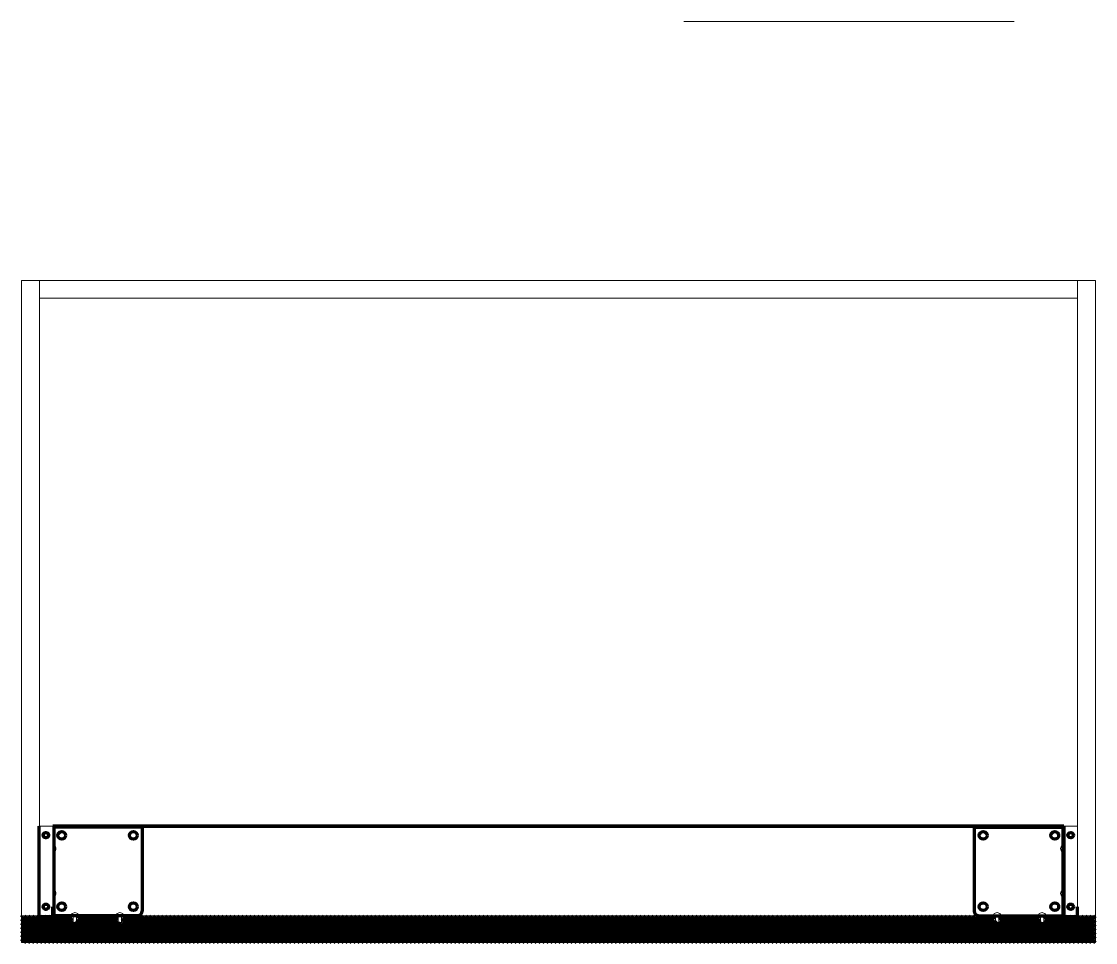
# Model space of a CAD drawing. Header units: centimetres. Extents: x 1319 to 4062, y 3050 to 4081.
# Drawn here: x 3471.6 to 3591.6, y 3685.6 to 3788.6 of the extents above; entities that cross this region are included whole.
import ezdxf

# ---------------------------------------------------------------- set-up
doc = ezdxf.new("R2010")
doc.units = ezdxf.units.CM
doc.layers.add('A-FURN', color=3, linetype='Continuous', lineweight=20)
doc.layers.add('A-WALL-STUD', color=9, linetype='Continuous', lineweight=5)
doc.layers.add('mobili', color=3, linetype='Continuous')
doc.layers.add('viti', color=3, linetype='Continuous')

msp = doc.modelspace()

# ---------------------------------------------------------------- hatches: boundary and pattern name
at = {"layer": 'A-WALL-STUD', "lineweight": 100}
h = msp.add_hatch(dxfattribs=at)
h.set_pattern_fill('ANSI31', color=256, scale=0.1)
h.paths.add_polyline_path([(3591.61, 3688.631), (3585.885, 3688.631), (3585.92, 3688.477), (3585.884, 3688.314), (3585.949, 3688.279), (3585.884, 3688.228), (3585.912, 3688.107), (3585.797, 3688.033), (3585.716, 3687.975), (3585.586, 3687.967), (3585.454, 3687.957), (3585.454, 3687.9), (3585.47, 3687.89), (3585.492, 3687.883), (3585.515, 3687.876), (3585.557, 3687.869), (3585.612, 3687.863), (3585.649, 3687.863), (3585.702, 3687.866), (3585.735, 3687.872), (3585.628, 3687.856), (3585.454, 3687.887), (3585.454, 3687.97), (3585.392, 3687.985), (3585.433, 3688.114), (3585.38, 3688.145), (3585.429, 3688.213), (3585.381, 3688.419), (3585.435, 3688.495), (3585.435, 3688.494), (3585.453, 3688.513), (3585.454, 3688.508), (3585.454, 3688.631), (3580.977, 3688.631), (3580.977, 3688.631), (3580.858, 3688.631), (3580.893, 3688.476), (3580.857, 3688.314), (3580.921, 3688.279), (3580.857, 3688.228), (3580.884, 3688.107), (3580.769, 3688.033), (3580.689, 3687.975), (3580.558, 3687.967), (3580.427, 3687.957), (3580.427, 3687.9), (3580.442, 3687.89), (3580.465, 3687.883), (3580.488, 3687.876), (3580.529, 3687.869), (3580.585, 3687.863), (3580.621, 3687.863), (3580.674, 3687.866), (3580.707, 3687.872), (3580.601, 3687.856), (3580.427, 3687.887), (3580.427, 3687.97), (3580.364, 3687.985), (3580.406, 3688.114), (3580.353, 3688.145), (3580.401, 3688.213), (3580.353, 3688.419), (3580.407, 3688.495), (3580.408, 3688.494), (3580.426, 3688.513), (3580.427, 3688.508), (3580.427, 3688.631), (3580.233, 3688.631), (3482.988, 3688.631), (3482.988, 3688.631), (3482.843, 3688.631), (3482.871, 3688.414), (3482.832, 3688.469), (3482.856, 3688.393), (3482.838, 3688.389), (3482.838, 3688.243), (3482.838, 3688.243), (3482.838, 3688.044), (3482.856, 3687.986), (3482.807, 3687.973), (3482.794, 3687.966), (3482.794, 3687.887), (3482.62, 3687.856), (3482.422, 3687.886), (3482.422, 3688.047), (3482.301, 3688.144), (3482.364, 3688.177), (3482.313, 3688.405), (3482.359, 3688.368), (3482.314, 3688.437), (3482.364, 3688.452), (3482.324, 3688.631), (3482.244, 3688.631), (3477.816, 3688.631), (3477.844, 3688.414), (3477.804, 3688.469), (3477.829, 3688.393), (3477.811, 3688.389), (3477.811, 3688.243), (3477.81, 3688.243), (3477.81, 3688.044), (3477.829, 3687.986), (3477.78, 3687.973), (3477.767, 3687.966), (3477.767, 3687.887), (3477.593, 3687.856), (3477.395, 3687.886), (3477.395, 3688.047), (3477.273, 3688.144), (3477.336, 3688.177), (3477.286, 3688.405), (3477.332, 3688.368), (3477.286, 3688.437), (3477.336, 3688.452), (3477.297, 3688.631), (3471.61, 3688.631), (3471.61, 3685.631), (3591.61, 3685.631)])

# ---------------------------------------------------------------- linework, layer by layer
at = {"layer": 'A-FURN'}
for p, q in [((3582.519, 3788.563), (3545.619, 3788.563)), ((3591.61, 3759.631), (3471.61, 3759.631)), ((3471.61, 3759.631), (3471.61, 3685.631)), ((3473.61, 3759.631), (3473.61, 3688.631)), ((3589.61, 3688.631), (3589.61, 3759.631)), ((3591.61, 3685.631), (3591.61, 3759.631)), ((3589.61, 3757.631), (3473.61, 3757.631)), ((3473.56, 3698.631), (3475.11, 3698.631)), ((3588.06, 3698.631), (3589.61, 3698.631)), ((3589.61, 3698.631), (3589.61, 3688.631)), ((3591.61, 3688.631), (3471.61, 3688.631)), ((3591.61, 3685.631), (3471.61, 3685.631))]:
    msp.add_line(p, q, dxfattribs=at)
at = {"layer": 'A-FURN', "lineweight": 100}
for p, q in [((3473.56, 3698.631), (3473.56, 3688.631)), ((3588.06, 3698.631), (3475.11, 3698.631))]:
    msp.add_line(p, q, dxfattribs=at)
at = {"layer": 'A-FURN', "color": 8, "lineweight": 100}
for p, q in [((3485.11, 3698.631), (3475.11, 3698.631)), ((3475.21, 3698.531), (3475.21, 3688.631)), ((3485.11, 3698.531), (3475.21, 3698.531)), ((3485.11, 3698.631), (3485.11, 3689.131)), ((3578.06, 3698.631), (3578.06, 3689.131)), ((3578.06, 3698.531), (3587.96, 3698.531)), ((3587.96, 3698.531), (3587.96, 3688.631)), ((3484.61, 3688.631), (3475.11, 3688.631)), ((3578.56, 3688.631), (3588.06, 3688.631))]:
    msp.add_line(p, q, dxfattribs=at)
at = {"layer": 'A-FURN', "color": 8}
for p, q in [((3475.257, 3696.494), (3475.21, 3696.494)), ((3587.914, 3696.494), (3587.96, 3696.494)), ((3475.21, 3695.75), (3475.257, 3695.75)), ((3587.96, 3695.75), (3587.914, 3695.75)), ((3475.257, 3691.494), (3475.21, 3691.494)), ((3587.914, 3691.494), (3587.96, 3691.494)), ((3475.21, 3690.75), (3475.257, 3690.75)), ((3587.96, 3690.75), (3587.914, 3690.75)), ((3477.217, 3688.777), (3477.217, 3688.631)), ((3477.217, 3688.631), (3477.961, 3688.631)), ((3477.395, 3687.9), (3477.395, 3688.631)), ((3477.434, 3687.881), (3477.395, 3687.9)), ((3477.486, 3687.872), (3477.434, 3687.881)), ((3477.529, 3687.866), (3477.486, 3687.872)), ((3477.572, 3687.863), (3477.529, 3687.866)), ((3477.609, 3687.863), (3477.572, 3687.863)), ((3477.664, 3687.869), (3477.609, 3687.863)), ((3477.706, 3687.876), (3477.664, 3687.869)), ((3477.729, 3687.883), (3477.706, 3687.876)), ((3477.751, 3687.89), (3477.729, 3687.883)), ((3477.767, 3687.9), (3477.751, 3687.89)), ((3477.767, 3688.631), (3477.767, 3687.9)), ((3477.961, 3688.631), (3477.961, 3688.777)), ((3482.244, 3688.777), (3482.244, 3688.631)), ((3482.244, 3688.631), (3482.988, 3688.631)), ((3482.422, 3687.9), (3482.422, 3688.631)), ((3482.462, 3687.881), (3482.422, 3687.9)), ((3482.514, 3687.872), (3482.462, 3687.881)), ((3482.557, 3687.866), (3482.514, 3687.872)), ((3482.6, 3687.863), (3482.557, 3687.866)), ((3482.636, 3687.863), (3482.6, 3687.863)), ((3482.692, 3687.869), (3482.636, 3687.863)), ((3482.733, 3687.876), (3482.692, 3687.869)), ((3482.756, 3687.883), (3482.733, 3687.876)), ((3482.779, 3687.89), (3482.756, 3687.883)), ((3482.794, 3687.9), (3482.779, 3687.89)), ((3482.794, 3688.631), (3482.794, 3687.9)), ((3482.988, 3688.631), (3482.988, 3688.777)), ((3580.233, 3688.631), (3580.233, 3688.777)), ((3580.977, 3688.631), (3580.233, 3688.631)), ((3580.427, 3688.631), (3580.427, 3687.9)), ((3580.427, 3687.9), (3580.442, 3687.89)), ((3580.442, 3687.89), (3580.465, 3687.883)), ((3580.465, 3687.883), (3580.488, 3687.876)), ((3580.488, 3687.876), (3580.529, 3687.869)), ((3580.529, 3687.869), (3580.585, 3687.863)), ((3580.585, 3687.863), (3580.621, 3687.863)), ((3580.621, 3687.863), (3580.664, 3687.866)), ((3580.664, 3687.866), (3580.707, 3687.872)), ((3580.707, 3687.872), (3580.759, 3687.881)), ((3580.759, 3687.881), (3580.799, 3687.9)), ((3580.799, 3687.9), (3580.799, 3688.631)), ((3580.977, 3688.777), (3580.977, 3688.631)), ((3585.26, 3688.631), (3585.26, 3688.777)), ((3586.004, 3688.631), (3585.26, 3688.631)), ((3585.454, 3688.631), (3585.454, 3687.9)), ((3585.454, 3687.9), (3585.47, 3687.89)), ((3585.47, 3687.89), (3585.492, 3687.883)), ((3585.492, 3687.883), (3585.515, 3687.876)), ((3585.515, 3687.876), (3585.557, 3687.869)), ((3585.557, 3687.869), (3585.612, 3687.863)), ((3585.612, 3687.863), (3585.649, 3687.863)), ((3585.649, 3687.863), (3585.692, 3687.866)), ((3585.692, 3687.866), (3585.735, 3687.872)), ((3585.735, 3687.872), (3585.787, 3687.881)), ((3585.787, 3687.881), (3585.826, 3687.9)), ((3585.826, 3687.9), (3585.826, 3688.631)), ((3586.004, 3688.777), (3586.004, 3688.631))]:
    msp.add_line(p, q, dxfattribs=at)
at = {"layer": 'A-FURN', "lineweight": 100}
for centre in [(3474.335, 3697.631), (3588.835, 3697.631), (3474.335, 3689.631)]:
    msp.add_circle(centre, 0.3, dxfattribs=at)
at = {"layer": 'A-FURN', "color": 8, "lineweight": 100}
for centre in [(3476.11, 3697.601), (3484.11, 3697.601), (3579.06, 3697.601), (3587.06, 3697.601), (3476.11, 3689.635), (3484.11, 3689.635), (3579.06, 3689.635), (3587.06, 3689.635)]:
    msp.add_circle(centre, 0.431, dxfattribs=at)
at = {"layer": 'A-FURN', "color": 8}
for centre, start, end in [((3475.017, 3696.122), 302.80075, 57.19925), ((3588.154, 3696.122), 122.80075, 237.19925), ((3475.017, 3691.122), 302.80075, 57.19925), ((3588.154, 3691.122), 122.80075, 237.19925), ((3477.589, 3688.538), 32.80075, 147.19925), ((3482.616, 3688.538), 32.80075, 147.19925), ((3580.605, 3688.538), 32.80075, 147.19925), ((3585.632, 3688.538), 32.80075, 147.19925)]:
    msp.add_arc(centre, 0.443, start, end, dxfattribs=at)
at = {"layer": 'A-FURN', "color": 8, "lineweight": 100}
for centre, start, end in [((3484.61, 3689.131), 270, 0), ((3578.56, 3689.131), 180, 270)]:
    msp.add_arc(centre, 0.5, start, end, dxfattribs=at)
at = {"layer": 'mobili'}
for p, q in [((3475.11, 3698.631), (3475.11, 3688.631)), ((3475.11, 3688.631), (3473.56, 3688.631)), ((3473.61, 3688.631), (3475.11, 3688.631)), ((3589.61, 3688.631), (3588.06, 3688.631)), ((3588.11, 3688.631), (3589.61, 3688.631))]:
    msp.add_line(p, q, dxfattribs=at)
at = {"layer": 'mobili', "lineweight": 100}
for p, q in [((3475.11, 3698.631), (3588.06, 3698.631)), ((3588.06, 3698.631), (3588.06, 3688.631)), ((3475.11, 3688.631), (3475.11, 3689.631)), ((3589.61, 3688.631), (3589.61, 3689.631))]:
    msp.add_line(p, q, dxfattribs=at)
msp.add_circle((3588.835, 3689.631), 0.3, dxfattribs=at)
at = {"layer": 'viti', "lineweight": 100}
msp.add_line((3575.06, 3698.631), (3585.06, 3698.631), dxfattribs=at)

doc.saveas('drawing.dxf')
